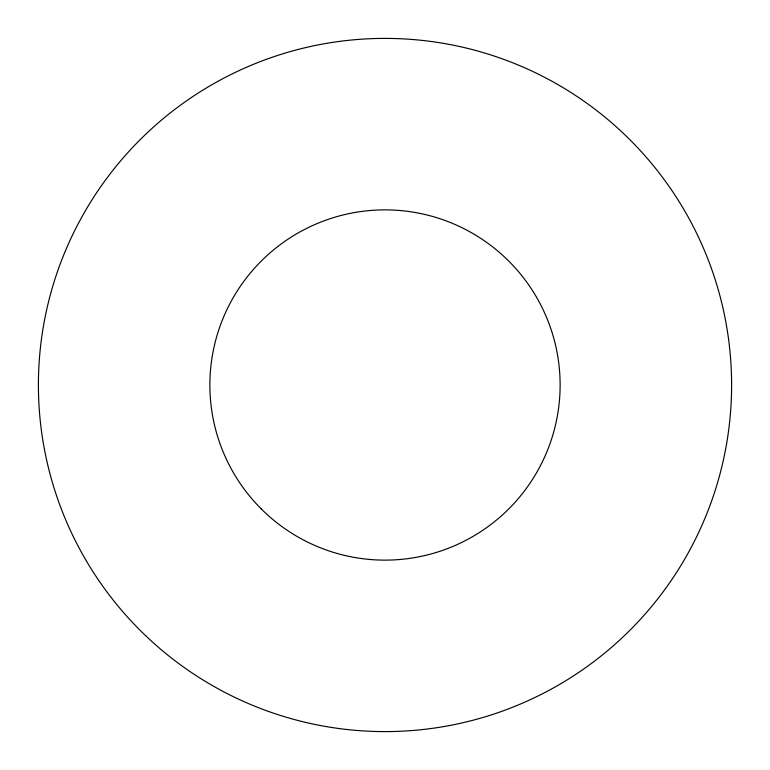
<?xml version="1.0" encoding="UTF-8"?>
<svg xmlns="http://www.w3.org/2000/svg" width="770" height="770" viewBox="0 0 770 770"><rect width="100%" height="100%" fill="white"/><g stroke="black" fill="none" stroke-linecap="round" stroke-linejoin="round"><path stroke-width="1.16" d="M261.165 508.835A175.127 175.127 0 0 0 554.159 430.324A175.127 175.127 0 0 0 339.676 215.841A175.127 175.127 0 0 0 261.165 508.835M146.194 636.212A346.615 346.615 0 0 0 721.962 466.206A346.615 346.615 0 0 0 286.844 52.581A346.615 346.615 0 0 0 146.194 636.212"/></g></svg>
